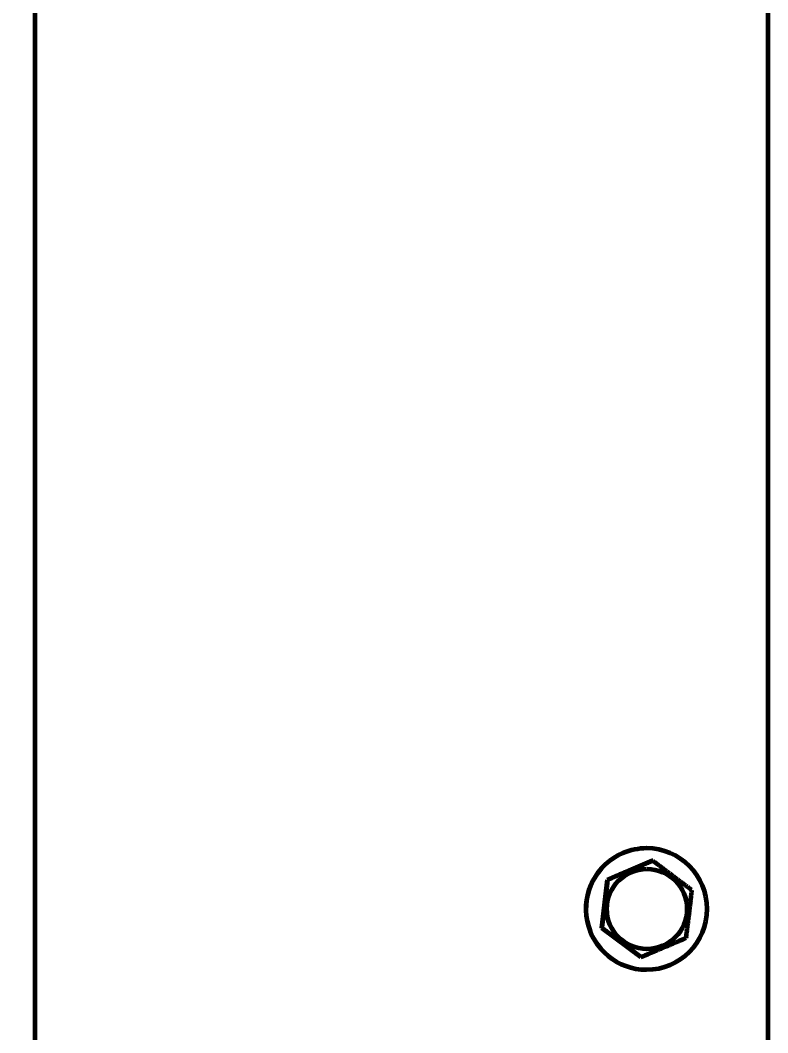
# Model space of a CAD drawing. Header units: millimetres. Extents: x 0 to 840, y 0 to 594.
# Drawn here: x 64.31 to 69.04, y 461.27 to 467.67 of the extents above; entities that cross this region are included whole.
import ezdxf

# ---------------------------------------------------------------- set-up
doc = ezdxf.new("R2010")
doc.units = ezdxf.units.MM
doc.linetypes.add('K5LT_BASIC', pattern=[0])
doc.linetypes.add('K5LT_THIN', pattern=[0])
doc.layers.add('Системный слой', color=7, linetype='Continuous')
doc.styles.add('KDIMTEXTSTYLE', font='GOST_AU.SHX', dxfattribs={"width": 0.96, "oblique": 15, "height": 5})
doc.dimstyles.new('KDIMSTYLE (0.07)', dxfattribs={"dimtxt": 5, "dimasz": 1, "dimexe": 2, "dimexo": 0, "dimgap": 1, "dimtad": 1, "dimlfac": 15, "dimtxsty": 'KDIMTEXTSTYLE', "dimsah": 1, "dimcen": 0, "dimdle": 1, "dimadec": 0, "dimazin": 0, "dimtfac": 0.667, "dimtmove": 0, "dimatfit": 3, "dimfxl": 1, "dimtvp": 1, "dimtolj": 1, "dimtzin": 0, "dimarcsym": 0})

# ---------------------------------------------------------------- blocks, each defined once
blk = doc.blocks.new('KDIMARROW_01')
at = {"layer": 'Системный слой'}
blk.add_hatch(color=0, dxfattribs=at).paths.add_polyline_path([(0, 0), (-5, 0.6583), (-4.5, 0), (-5, -0.6583)])
at = {"layer": 'Системный слой', "color": 0, "linetype": 'K5LT_THIN', "lineweight": 18}
for p, q in [((-4.5, 0), (-5, 0.6583)), ((-5, 0.6583), (0, 0)), ((0, 0), (-5, -0.6583)), ((-5, -0.6583), (-4.5, 0)), ((0, 0), (-1, 0))]:
    blk.add_line(p, q, dxfattribs=at)

msp = doc.modelspace()

# ---------------------------------------------------------------- linework, layer by layer
at = {"layer": 'Системный слой', "color": 5, "linetype": 'K5LT_BASIC', "lineweight": 60, "true_color": 0x0000ff}
for p, q in [((64.40262, 479.15139), (64.40262, 448.15513)), ((69.03595, 479.15139), (69.03595, 447.76191)), ((68.26929, 462.43613), (68.26975, 462.43613)), ((68.02366, 462.23787), (68.30697, 462.35846)), ((68.30697, 462.35846), (68.30885, 462.35846)), ((67.98644, 461.9322), (68.02366, 462.23787)), ((68.02366, 462.23787), (68.02554, 462.23787)), ((67.98644, 461.9322), (67.98832, 461.9322)), ((68.23253, 461.74714), (67.98644, 461.9322)), ((68.23253, 461.74714), (68.23441, 461.74714)), ((68.26929, 461.66947), (68.26975, 461.66947))]:
    msp.add_line(p, q, dxfattribs=at)
for centre, start_param, end_param in [((68.26929, 462.0528), 0.4024278, 3.1415927), ((68.26975, 462.0528), 0.4024278, 3.1415927), ((68.26929, 462.0528), 0, 0.4024278), ((68.26975, 462.0528), 0, 0.4024278), ((68.26975, 462.0528), 3.1415927, 6.2831853)]:
    msp.add_ellipse(centre, major_axis=(0, 0.38333), ratio=0.9999619, start_param=start_param, end_param=end_param, dxfattribs=at)
msp.add_ellipse((68.27191, 462.0528), major_axis=(0, 0.25333), ratio=0.9999619, dxfattribs=at)
for points, knots in [([(68.1674, 462.29817), (68.1743, 462.3011), (68.18345, 462.305), (68.19481, 462.30984), (68.20152, 462.31269), (68.20816, 462.31552), (68.2147, 462.31831), (68.22115, 462.32106), (68.22955, 462.32464), (68.23778, 462.32815), (68.24582, 462.33157), (68.2547, 462.33536), (68.26399, 462.33932), (68.27652, 462.34467), (68.29067, 462.35071), (68.30235, 462.35569), (68.30885, 462.35846)], [0, 0, 0, 0, 0.1436366, 0.1907054, 0.2376479, 0.2840064, 0.3298888, 0.3749571, 0.4197551, 0.5068956, 0.5488336, 0.5901631, 0.6955198, 0.7467874, 0.8583504, 1, 1, 1, 1]), ([(68.30885, 462.35846), (68.31112, 462.35676), (68.31421, 462.35444), (68.31811, 462.35152), (68.32051, 462.34972), (68.3227, 462.34808), (68.32548, 462.346), (68.32906, 462.34331), (68.33381, 462.33975), (68.33918, 462.33572), (68.34533, 462.3311), (68.3524, 462.3258), (68.35896, 462.32088), (68.36479, 462.3165), (68.37132, 462.3116), (68.38022, 462.30492), (68.38958, 462.29789), (68.39852, 462.29117), (68.40671, 462.28502), (68.41605, 462.278), (68.42751, 462.26939), (68.43855, 462.26108), (68.44908, 462.25316), (68.45732, 462.24696), (68.46573, 462.24063), (68.47433, 462.23416), (68.48304, 462.2276), (68.49186, 462.22096), (68.50072, 462.21428), (68.50967, 462.20754), (68.52172, 462.19845), (68.53687, 462.18703), (68.54892, 462.17795), (68.55494, 462.1734)], [0, 0, 0, 0, 0.0283077, 0.0385454, 0.0484376, 0.0579819, 0.0657177, 0.0828021, 0.1021759, 0.1243243, 0.1488641, 0.177712, 0.210787, 0.2290358, 0.2486532, 0.2901572, 0.3368212, 0.3617545, 0.3979225, 0.4353233, 0.474119, 0.5355355, 0.5679256, 0.6007297, 0.6346196, 0.6692217, 0.7045726, 0.7401289, 0.7762371, 0.8125949, 0.8495524, 0.9242691, 1, 1, 1, 1]), ([(68.1674, 462.29817), (68.16279, 462.2962), (68.15589, 462.29327), (68.14675, 462.28938), (68.13775, 462.28555), (68.12885, 462.28176), (68.12006, 462.27802), (68.11359, 462.27527), (68.10517, 462.27169), (68.09692, 462.26818), (68.08885, 462.26476), (68.07994, 462.26097), (68.07061, 462.25701), (68.05803, 462.25166), (68.04381, 462.24562), (68.03207, 462.24064), (68.02554, 462.23787)], [0, 0, 0, 0, 0.0960607, 0.1436366, 0.1907054, 0.2840064, 0.3298888, 0.3749571, 0.4197551, 0.5068956, 0.5488336, 0.5901631, 0.6955198, 0.7467874, 0.8583504, 1, 1, 1, 1]), ([(67.98832, 461.9322), (67.98862, 461.93463), (67.98924, 461.93959), (67.99019, 461.94725), (67.9912, 461.9554), (67.99228, 461.96412), (67.99323, 461.97182), (67.99405, 461.97842), (67.99471, 461.98378), (67.99557, 461.99073), (67.9967, 461.99991), (67.9982, 462.01205), (67.99983, 462.02531), (68.00152, 462.03904), (68.00315, 462.05237), (68.00477, 462.06561), (68.0063, 462.07816), (68.00772, 462.0898), (68.00902, 462.1005), (68.01026, 462.11073), (68.01148, 462.12083), (68.01272, 462.13108), (68.01398, 462.14151), (68.01525, 462.15204), (68.01653, 462.16264), (68.01781, 462.17328), (68.01909, 462.18398), (68.02082, 462.19835), (68.02254, 462.21274), (68.02425, 462.2271), (68.02511, 462.23429), (68.02554, 462.23787)], [0, 0, 0, 0, 0.0244244, 0.0498618, 0.076814, 0.1058071, 0.1366491, 0.1532587, 0.1711653, 0.1896229, 0.2218063, 0.2614123, 0.3086064, 0.3511487, 0.3949265, 0.437995, 0.4793366, 0.5162968, 0.5506366, 0.5828041, 0.61525, 0.6485021, 0.6822826, 0.716584, 0.751036, 0.7858838, 0.8208814, 0.856299, 0.9277262, 0.9638859, 1, 1, 1, 1]), ([(68.55494, 462.1734), (68.55465, 462.17097), (68.55406, 462.16601), (68.55315, 462.15835), (68.55217, 462.1502), (68.55113, 462.14149), (68.55021, 462.13379), (68.54942, 462.12718), (68.54877, 462.12182), (68.54794, 462.11487), (68.54684, 462.10569), (68.54538, 462.09355), (68.54378, 462.0803), (68.54212, 462.06657), (68.54051, 462.05323), (68.5389, 462.03999), (68.53738, 462.02745), (68.53596, 462.0158), (68.53465, 462.0051), (68.53341, 461.99488), (68.53217, 461.98477), (68.53091, 461.97452), (68.52963, 461.96409), (68.52834, 461.95357), (68.52703, 461.94296), (68.52572, 461.93232), (68.5244, 461.92162), (68.52263, 461.90725), (68.52084, 461.89286), (68.51906, 461.8785), (68.51817, 461.87132), (68.51772, 461.86774)], [0, 0, 0, 0, 0.0244244, 0.0498618, 0.076814, 0.1058071, 0.1366491, 0.1532587, 0.1711653, 0.1896229, 0.2218063, 0.2614123, 0.3086064, 0.3511487, 0.3949265, 0.437995, 0.4793366, 0.5162968, 0.5506366, 0.5828041, 0.61525, 0.6485021, 0.6822826, 0.716584, 0.751036, 0.7858838, 0.8208814, 0.856299, 0.9277262, 0.9638859, 1, 1, 1, 1]), ([(68.23441, 461.74714), (68.23216, 461.74884), (68.22908, 461.75116), (68.2252, 461.75408), (68.22283, 461.75588), (68.22064, 461.75752), (68.21788, 461.75961), (68.21432, 461.76229), (68.2096, 461.76586), (68.20425, 461.76988), (68.19813, 461.7745), (68.1911, 461.7798), (68.18456, 461.78473), (68.17876, 461.7891), (68.17225, 461.794), (68.16537, 461.79918), (68.1581, 461.80466), (68.15218, 461.80912), (68.14512, 461.81443), (68.13695, 461.82058), (68.1251, 461.8295), (68.11095, 461.84014), (68.09717, 461.8505), (68.08634, 461.85864), (68.07792, 461.86497), (68.0693, 461.87144), (68.06056, 461.87801), (68.05172, 461.88464), (68.04282, 461.89132), (68.03384, 461.89806), (68.02173, 461.90715), (68.0065, 461.91858), (67.99438, 461.92766), (67.98832, 461.9322)], [0, 0, 0, 0, 0.0283077, 0.0385454, 0.0484376, 0.0579819, 0.0657177, 0.0828021, 0.1021759, 0.1243243, 0.1488641, 0.177712, 0.210787, 0.2290358, 0.2486532, 0.2901572, 0.3126413, 0.3368212, 0.3617545, 0.3979225, 0.4353233, 0.5044558, 0.5679256, 0.6007297, 0.6346196, 0.6692217, 0.7045726, 0.7401289, 0.7762371, 0.8125949, 0.8495524, 0.9242691, 1, 1, 1, 1]), ([(68.51772, 461.86774), (68.51188, 461.86524), (68.50262, 461.86129), (68.48481, 461.85369), (68.47024, 461.84748), (68.45647, 461.8416), (68.4484, 461.83816), (68.43971, 461.83446), (68.42893, 461.82986), (68.41634, 461.8245), (68.40222, 461.81848), (68.38953, 461.81308), (68.37862, 461.80844), (68.36723, 461.80359), (68.35654, 461.79904), (68.34628, 461.79468), (68.33876, 461.79148), (68.33134, 461.78832), (68.32407, 461.78523), (68.31693, 461.78219), (68.30547, 461.77732), (68.29392, 461.77241), (68.28126, 461.76703), (68.27196, 461.76308), (68.26183, 461.75878), (68.25296, 461.75501), (68.24382, 461.75113), (68.23802, 461.74867), (68.23441, 461.74714)], [0, 0, 0, 0, 0.0637266, 0.1005475, 0.19202, 0.2194195, 0.2468776, 0.2775102, 0.3112057, 0.3604064, 0.4096962, 0.4590983, 0.4929606, 0.5235454, 0.5778629, 0.6043969, 0.6306727, 0.6564801, 0.6820713, 0.7069533, 0.7313918, 0.8026879, 0.8290032, 0.8657106, 0.9016918, 0.9372579, 0.9609064, 1, 1, 1, 1])]:
    msp.add_open_spline(points, degree=3, knots=knots, dxfattribs=at)

# ---------------------------------------------------------------- dimensions: what is measured, and where the dimension line sits
at = {"layer": 'Системный слой', "color": 7}
msp.add_linear_dim(base=(35.79523, 548.52309), p1=(62.98689, 411.46667), p2=(66.39331, 548.52309), angle=90, location=(35.79523, 479.99488), text='\\H5.0;\\W0.965;\\Q15;\\H5.0;\\W0.965;\\Q15;\\Q15;H', dimstyle='KDIMSTYLE (0.07)', override={"dimexo": 0, "dimblk1": 'KDIMARROW_01', "dimblk2": 'KDIMARROW_01', "dimse1": 0, "dimse2": 0, "dimclrt": 7, "dimtolj": 1}, dxfattribs=at).render()

doc.saveas('drawing.dxf')
